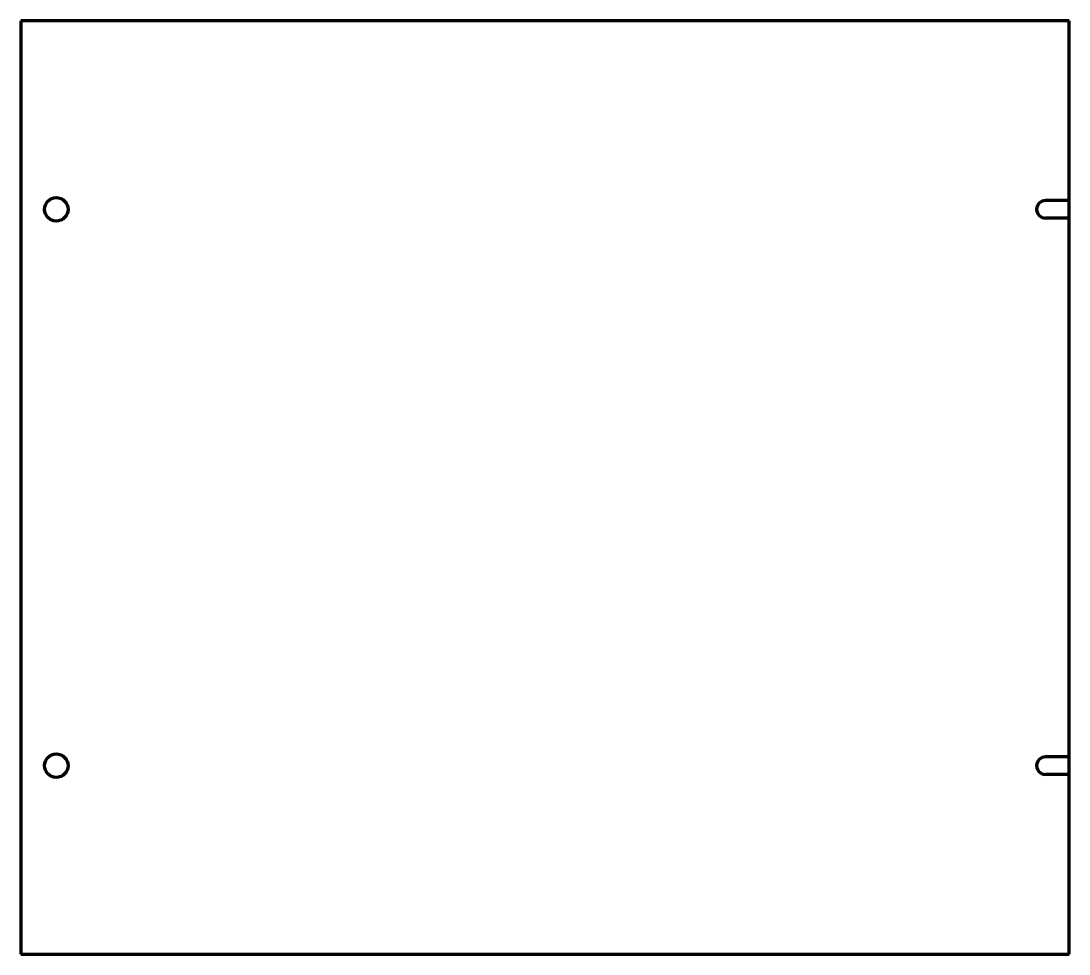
# Model space of a CAD drawing. Header units: inches. Extents: x 0 to 44.5, y 0 to 39.6.
import ezdxf

# ---------------------------------------------------------------- set-up
doc = ezdxf.new("R2010")
doc.units = ezdxf.units.IN
doc.header["$MEASUREMENT"] = 0
doc.layers.add('1', color=7, linetype='Continuous')

msp = doc.modelspace()

# ---------------------------------------------------------------- linework, layer by layer
at = {"color": 7, "lineweight": 90}
for p, q in [((0, 39.625), (0, 0)), ((44.5, 39.625), (0, 39.625)), ((44.5, 0), (44.5, 39.625)), ((0, 0), (44.5, 0))]:
    msp.add_line(p, q, dxfattribs=at)
at = {"layer": '1', "color": 7, "lineweight": 90}
for p, q in [((44.5, 32), (43.5, 32)), ((44.5, 31.25), (43.5, 31.25)), ((44.5, 8.375), (43.5, 8.375)), ((44.5, 7.625), (43.5, 7.625))]:
    msp.add_line(p, q, dxfattribs=at)
at = {"layer": '1', "color": 1, "lineweight": 90}
for centre in [(1.5, 31.625), (1.5, 8)]:
    msp.add_circle(centre, 0.5, dxfattribs=at)
at = {"layer": '1', "color": 7, "lineweight": 90}
for centre in [(43.5, 31.625), (43.5, 8)]:
    msp.add_arc(centre, 0.375, 90, 270, dxfattribs=at)

doc.saveas('drawing.dxf')
